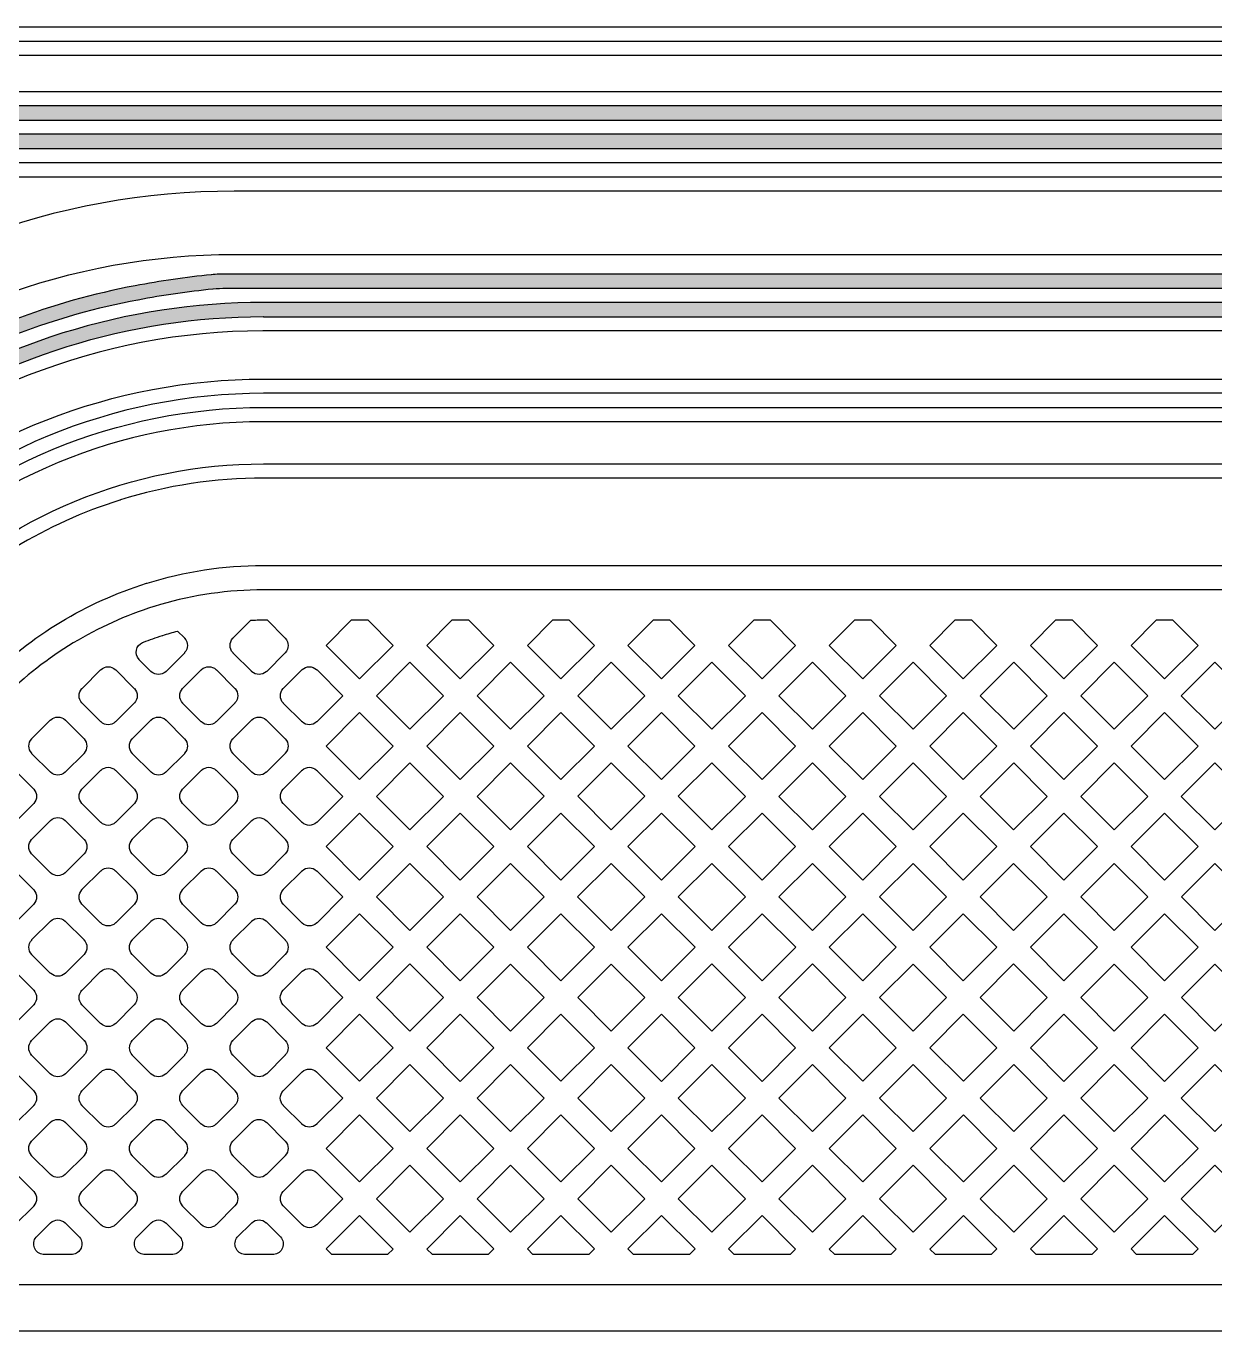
# Model space of a CAD drawing. Header units: millimetres. Extents: x 164 to 1164, y 133 to 906.
# Drawn here: x 258.81 to 273.66, y 468.41 to 484.73 of the extents above; entities that cross this region are included whole.
import ezdxf

# ---------------------------------------------------------------- set-up
doc = ezdxf.new("R2010")
doc.units = ezdxf.units.MM
for name, color, linetype in [('gbr-dxf', 7, 'Continuous'), ('gbr-outline-dxf', 2, 'Continuous'), ('outline_layer0', 7, 'Continuous'), ('備註', 1, 'Continuous')]:
    doc.layers.add(name, color=color, linetype=linetype)
pattern_1 = [(270, (59.90475, 10702.29015), (0.2069388116, -4e-17), [0.150500954, -0.0564378577]), (360, (59.90475, 10702.29015), (5e-17, 0.2069388116), [0.150500954, -0.0564378577])]

msp = doc.modelspace()

# ---------------------------------------------------------------- hatches: boundary and pattern name
at = {"layer": '備註'}
h = msp.add_hatch(dxfattribs=at)
h.set_pattern_fill('ANGLE', color=2, scale=0.029626, angle=-90, style=0)
h.set_pattern_definition(pattern_1)
h.paths.add_polyline_path([(552.718, 511.701), (552.718, 511.701), (554.297, 511.701), (554.297, 512.228), (552.718, 512.228), (552.718, 512.226, -0.147077), (552.442, 511.922, 0.024913), (552.216, 511.833, 0.009985), (552.214, 511.832, -0.10745), (550.302, 511.414), (550.299, 511.415), (514.355, 511.415), (514.354, 511.415, -0.007679), (513.666, 511.425, 0.026031), (513.657, 511.425), (511.675, 511.425, -0.103594), (502.203, 513.41, 0.013559), (502.199, 513.412, -0.023696), (500.196, 514.405, 0.013637), (500.193, 514.407, -0.025081), (498.186, 515.661, 0.013786), (498.182, 515.664), (496.87, 516.578, 0.01809), (496.865, 516.581, 0.027318), (496.073, 517.071, 0.021475), (496.066, 517.074, 0.083946), (493.376, 517.999, 0.016943), (493.37, 518), (492.162, 518.199, 0.012799), (492.159, 518.199, 0.040417), (491.009, 518.293, 0.015946), (491.004, 518.293), (364.936, 518.293, 0.027983), (364.926, 518.293, -0.010849), (364.872, 518.29), (364.868, 518.29, -0.004752), (364.67, 518.286, 0.01042), (364.668, 518.286, -0.007512), (364.498, 518.293, 0.01663), (364.493, 518.293), (354.436, 518.293), (354.431, 518.293, 0.074077), (345.931, 516.961, 0.010787), (345.929, 516.96, 0.121182), (336.223, 511.088), (336.222, 511.087), (322.273, 497.139), (322.273, 497.139), (322.271, 497.136), (322.27, 497.136), (320.811, 495.676), (320.81, 495.676, -0.116018), (304.933, 485.847, 0.021578), (304.926, 485.844, -0.005089), (304.825, 485.808, 0.02687), (304.817, 485.806), (304.81, 485.803, -0.003934), (304.757, 485.786, 0.01321), (304.753, 485.785, -0.079744), (291.993, 483.737), (257.216, 483.737, 0.021672), (257.209, 483.737, 0.061611), (256.497, 483.619, 0.015265), (256.492, 483.617, 0.055704), (256.318, 483.543, 0.014582), (256.314, 483.541), (256.144, 483.443, 0.01249), (256.141, 483.441, 0.064006), (255.714, 483.111), (255.714, 483.111), (254.852, 482.248, -0.346821), (254.687, 482.24, -0.056281), (254.623, 482.305), (254.623, 482.306), (253.044, 482.306), (253.044, 481.778), (254.623, 481.778), (254.623, 481.78, -0.140537), (254.799, 481.999, 0.012626), (254.857, 482.017, 0.122696), (254.895, 482.039, 0.009953), (254.896, 482.041), (255.84, 482.986), (255.84, 482.986, -0.064349), (256.233, 483.29, 0.010028), (256.235, 483.291), (256.399, 483.385, 0.011562), (256.402, 483.387, -0.058511), (256.547, 483.448, 0.017176), (256.552, 483.45, -0.06084), (257.212, 483.56), (291.993, 483.56, 0.079726), (304.806, 485.615), (304.808, 485.616, 0.004157), (304.866, 485.635, 0.010305), (304.869, 485.636), (304.871, 485.637, 0.016788), (304.877, 485.638, 0.0056), (304.991, 485.679, 0.010062), (304.994, 485.68, 0.115989), (320.936, 495.55), (320.936, 495.551), (322.396, 497.01), (322.396, 497.011), (322.399, 497.013), (322.399, 497.013), (336.347, 510.962), (336.348, 510.963, -0.121149), (345.979, 516.79, 0.010844), (345.982, 516.791, -0.074072), (354.429, 518.115), (354.432, 518.115), (364.49, 518.115, 0.007681), (364.669, 518.108, 0.028419), (364.679, 518.108, 0.004526), (364.87, 518.113), (364.873, 518.113, 0.01183), (364.94, 518.116), (490.998, 518.116, 0.015891), (491.003, 518.115, -0.040734), (492.134, 518.023, 0.013027), (492.137, 518.023), (493.336, 517.826, 0.016787), (493.341, 517.825, -0.084326), (495.988, 516.915, 0.021778), (495.994, 516.911, -0.026919), (496.759, 516.439, 0.018343), (496.763, 516.435), (498.084, 515.516, 0.013792), (498.088, 515.513, 0.024991), (500.102, 514.254, 0.013709), (500.106, 514.252, 0.023698), (502.124, 513.251, 0.013438), (502.128, 513.249, 0.103639), (511.675, 511.247), (511.675, 511.247), (513.663, 511.247, 0.012432), (513.666, 511.247, 0.00761), (514.355, 511.237), (550.295, 511.237), (550.299, 511.237, 0.107504), (552.285, 511.669, 0.010305), (552.287, 511.67, -0.022597), (552.477, 511.747, -0.12907), (552.718, 511.701)])
h = msp.add_hatch(dxfattribs=at)
h.set_pattern_fill('ANGLE', color=2, scale=0.029626, angle=-90, style=0)
h.set_pattern_definition(pattern_1)
h.paths.add_polyline_path([(254.622, 480.741), (254.622, 480.741), (254.623, 480.741), (254.623, 480.745, -0.143527), (254.767, 481.04, 0.161912), (255.129, 481.458, 0.011857), (255.13, 481.461, -0.03154), (255.201, 481.609), (255.201, 481.61, -0.024073), (255.425, 481.96), (255.426, 481.961, -0.041611), (255.539, 482.095), (255.54, 482.095), (255.89, 482.446), (255.89, 482.446, -0.19853), (257.712, 483.205, 0.018524), (257.719, 483.204), (291.997, 483.204, 0.015927), (292.002, 483.205, 0.079659), (304.915, 485.277, 0.010038), (304.918, 485.277, 0.003875), (304.977, 485.297), (304.979, 485.298, 0.0046), (304.984, 485.3, 0.013237), (304.988, 485.301), (304.988, 485.301, 0.010502), (304.991, 485.302, 0.005277), (305.106, 485.342), (305.106, 485.342, 0.115991), (321.187, 495.299), (321.188, 495.299), (322.647, 496.759), (322.647, 496.759), (322.65, 496.762), (322.65, 496.762), (336.599, 510.71, -0.121188), (346.088, 516.451, 0.015859), (346.092, 516.453, -0.073996), (354.428, 517.76, 0.016892), (354.433, 517.76), (364.482, 517.76, 0.007318), (364.663, 517.752, 0.02268), (364.67, 517.752, 0.00479), (364.88, 517.757), (364.883, 517.757, 0.00999), (364.953, 517.76), (364.954, 517.76), (491.002, 517.76), (491.002, 517.76, -0.040628), (492.072, 517.673, 0.012836), (492.076, 517.673), (493.283, 517.474), (493.284, 517.474, -0.084204), (495.814, 516.605, 0.013395), (495.818, 516.602, -0.027302), (496.56, 516.144), (496.56, 516.143), (497.877, 515.226, 0.013623), (497.881, 515.224, 0.025079), (499.933, 513.941, 0.02179), (499.94, 513.938, 0.023623), (501.982, 512.925, 0.013169), (501.985, 512.923, 0.103579), (511.669, 510.892, 0.015928), (511.675, 510.892), (513.657, 510.892), (513.658, 510.892, 0.007528), (514.349, 510.882, 0.015927), (514.354, 510.882), (517.122, 510.882, 0.009993), (517.125, 510.882, 0.010631), (519.146, 510.839, 0.015908), (519.151, 510.839), (552.515, 510.839), (552.718, 510.663), (552.719, 510.664), (554.296, 510.664), (554.296, 511.191), (552.719, 511.191), (552.718, 511.192), (552.516, 511.016), (519.146, 511.016, 0.015908), (519.141, 511.016, -0.01057), (517.139, 511.059, 0.02945), (517.129, 511.059), (514.349, 511.059, 0.015871), (514.344, 511.059, -0.007514), (513.659, 511.07), (513.653, 511.07), (511.68, 511.07, 0.015853), (511.675, 511.07, -0.103589), (502.06, 513.084, 0.013854), (502.057, 513.086, -0.023741), (500.02, 514.097, 0.021454), (500.013, 514.1, -0.024958), (497.986, 515.367, 0.013892), (497.982, 515.369), (496.662, 516.289), (496.661, 516.289, 0.027168), (495.906, 516.756, 0.013861), (495.903, 516.758, 0.084334), (493.313, 517.649), (493.312, 517.649), (492.108, 517.847, 0.012788), (492.105, 517.848, 0.040777), (491.002, 517.938), (364.948, 517.938, 0.033501), (364.936, 517.937, -0.008576), (364.882, 517.935), (364.878, 517.935, -0.004789), (364.671, 517.93, -0.007662), (364.488, 517.938, 0.030158), (364.477, 517.938), (354.44, 517.938, 0.020822), (354.433, 517.938, 0.074094), (346.035, 516.621, 0.015776), (346.03, 516.619, 0.121134), (336.473, 510.836), (336.473, 510.836), (336.473, 510.836), (336.473, 510.836), (322.525, 496.888), (322.525, 496.888), (322.522, 496.885), (322.522, 496.885), (321.062, 495.425), (321.061, 495.424, -0.115971), (305.053, 485.512, 0.016224), (305.048, 485.51, -0.005267), (304.937, 485.471, 0.01145), (304.934, 485.47, -0.00641), (304.929, 485.468, 0.015451), (304.924, 485.467), (304.922, 485.466, -0.003872), (304.866, 485.447, 0.011452), (304.862, 485.446, -0.079707), (291.997, 483.382, 0.015908), (291.992, 483.382), (257.725, 483.382, 0.01892), (257.719, 483.382, 0.199175), (255.764, 482.571), (255.764, 482.571), (255.414, 482.221, 0.041955), (255.28, 482.063, 0.009866), (255.279, 482.061, 0.024085), (255.046, 481.696, 0.011282), (255.045, 481.693, 0.031648), (254.964, 481.525), (254.964, 481.523, -0.141286), (254.722, 481.222, -0.092915), (254.623, 481.268), (254.623, 481.269), (253.044, 481.269), (253.044, 480.741), (254.621, 480.741)])
h = msp.add_hatch(dxfattribs=at)
h.set_pattern_fill('ANGLE', color=3, scale=0.029626, angle=-90, style=0)
h.set_pattern_definition(pattern_1)
h.paths.add_polyline_path([(552.719, 509.118), (552.719, 509.117), (552.718, 509.117), (552.718, 509.099, -0.135503), (552.63, 508.843, 0.145481), (552.395, 508.571, 0.012806), (552.394, 508.567, -0.309626), (552.007, 508.338, 0.01323), (552.003, 508.338), (551.933, 508.343, 0.032146), (551.922, 508.343, -0.03227), (551.845, 508.346, 0.037966), (551.831, 508.346), (551.822, 508.346, 0.0189), (551.816, 508.347), (551.621, 508.347), (551.617, 508.347, -0.197315), (551.301, 508.479, 0.0138), (551.297, 508.482), (551.035, 508.745, 0.014353), (551.031, 508.748, 0.198284), (549.721, 509.289), (549.72, 509.289), (519.153, 509.289, 0.0189), (519.147, 509.289, -0.009045), (516.774, 509.332), (516.771, 509.332), (514.346, 509.332), (514.343, 509.332, -0.007254), (513.632, 509.343), (513.629, 509.343), (511.674, 509.343), (511.67, 509.343, -0.095145), (502.155, 511.17), (502.154, 511.17, -0.003087), (501.936, 511.259, 0.013519), (501.932, 511.26, -0.003336), (501.888, 511.279, 0.024524), (501.88, 511.282, -0.00549), (501.362, 511.502, 0.013153), (501.358, 511.503, -0.023702), (499.178, 512.586, 0.015009), (499.174, 512.588), (499.169, 512.591, 0.010887), (499.166, 512.593, -0.002083), (498.983, 512.696, 0.021338), (498.977, 512.7), (495.537, 514.657, 0.02144), (495.53, 514.66, 0.024705), (494.507, 515.178, 0.022611), (494.5, 515.181, 0.004658), (494.494, 515.183, 0.115), (490.233, 516.176), (352.622, 516.176), (352.618, 516.176, 0.020104), (352.437, 516.169), (352.436, 516.169, 0.055498), (346.537, 515.017, 0.010411), (346.534, 515.016, 0.095771), (339.277, 511.109, 0.029124), (339.269, 511.102), (338.737, 510.57, 0.078224), (338.72, 510.547), (322.55, 494.376, -0.198912), (291.794, 481.636, 0.015908), (291.789, 481.636), (261.311, 481.636), (261.307, 481.636, 0.02385), (261.121, 481.628, 0.01214), (261.118, 481.627, 0.024489), (260.169, 481.489, 0.0098), (260.167, 481.489, 0.045369), (258.642, 481.059, 0.012638), (258.638, 481.058, 0.034138), (257.42, 480.509, 0.010851), (257.418, 480.508, 0.042989), (257.259, 480.403), (257.258, 480.402, -0.025658), (257.068, 480.267), (257.066, 480.266, 0.009269), (256.796, 480.087, 0.037569), (255.583, 479.187), (255.582, 479.186, -0.180112), (255.136, 479.02, 0.01571), (255.131, 479.02), (254.825, 479.02), (254.623, 479.195), (254.622, 479.195), (253.044, 479.195), (253.044, 478.667), (254.621, 478.667), (254.623, 478.667), (254.825, 478.842), (255.136, 478.842, 0.016824), (255.141, 478.842, 0.178862), (255.699, 479.053), (255.7, 479.054, -0.037453), (256.888, 479.935, 0.020731), (256.894, 479.939, -0.00943), (257.163, 480.117), (257.164, 480.118, 0.025582), (257.369, 480.263), (257.37, 480.264, -0.043133), (257.504, 480.353), (257.506, 480.354, -0.033952), (258.695, 480.89, 0.017588), (258.701, 480.892, -0.045603), (260.202, 481.315, 0.013321), (260.206, 481.316, -0.024493), (261.138, 481.451, 0.011473), (261.141, 481.451, -0.022889), (261.304, 481.459), (261.307, 481.459), (291.794, 481.459, 0.015927), (291.799, 481.459, 0.198882), (322.675, 494.25), (322.675, 494.25), (322.675, 494.25), (338.862, 510.438), (338.862, 510.438, 0.078286), (338.879, 510.46), (339.392, 510.974, -0.095763), (346.589, 514.848, 0.011223), (346.592, 514.849, -0.05547), (352.45, 515.992), (352.451, 515.992, -0.020503), (352.621, 515.999), (352.625, 515.999), (490.233, 515.999), (490.233, 515.999, -0.115116), (494.42, 515.022, 0.014141), (494.424, 515.02, 0.015061), (494.428, 515.018, -0.025019), (495.449, 514.502, 0.021915), (495.455, 514.499), (498.882, 512.549, 0.021968), (498.889, 512.545, 0.002193), (499.083, 512.435, 0.016195), (499.088, 512.433), (499.092, 512.431, 0.012824), (499.095, 512.429, 0.023701), (501.291, 511.339, 0.01381), (501.295, 511.338, 0.00538), (501.806, 511.121, 0.017888), (501.811, 511.118, 0.004049), (501.868, 511.094, 0.013328), (501.872, 511.093, 0.003034), (502.089, 511.005), (502.089, 511.005, 0.09518), (511.674, 509.165), (511.678, 509.165), (513.628, 509.165, 0.007277), (514.346, 509.155), (514.35, 509.155), (516.769, 509.155, 0.009016), (519.141, 509.112, 0.0189), (519.147, 509.112), (549.72, 509.112, -0.198919), (550.909, 508.619, 0.013632), (550.912, 508.616), (551.175, 508.354, 0.014818), (551.178, 508.35, 0.197222), (551.621, 508.169), (551.624, 508.169), (551.809, 508.169, 0.0189), (551.815, 508.169), (551.831, 508.169, 0.030828), (551.927, 508.165), (551.996, 508.161, 0.012512), (552, 508.161, 0.299298), (552.547, 508.477, -0.074829), (552.728, 508.59), (554.297, 508.59), (554.297, 509.117), (552.72, 509.117)])
h = msp.add_hatch(dxfattribs=at)
h.set_pattern_fill('ANGLE', color=3, scale=0.029626, angle=-90, style=0)
h.set_pattern_definition(pattern_1)
h.paths.add_polyline_path([(254.622, 477.63), (254.622, 477.63), (254.623, 477.63), (254.623, 477.637, -0.155942), (254.772, 477.977, 0.106034), (255.706, 478.58, -0.045747), (257.087, 479.64, 0.01726), (257.092, 479.643, -0.152472), (261.765, 481.104), (261.769, 481.103), (291.793, 481.103, 0.015927), (291.798, 481.104, 0.198888), (322.926, 493.999), (322.927, 493.999), (322.927, 493.999), (322.927, 493.999), (322.927, 493.999), (339.222, 510.295), (339.222, 510.295, 0.055575), (339.234, 510.31), (339.645, 510.721, -0.095277), (346.691, 514.507, 0.015773), (346.696, 514.508, -0.055347), (352.463, 515.636, 0.01194), (352.467, 515.637, -0.019878), (352.63, 515.643), (352.633, 515.643), (372.905, 515.643, 0.015034), (372.91, 515.644, -0.009128), (372.927, 515.643, 0.023517), (372.935, 515.643), (474.866, 515.643, 0.036179), (474.879, 515.644), (490.231, 515.644), (490.231, 515.644, -0.114965), (494.255, 514.706, 0.031562), (494.265, 514.701, -0.025458), (495.272, 514.194), (495.273, 514.194), (498.713, 512.235, 0.015024), (498.717, 512.233, 0.002163), (498.913, 512.124), (498.914, 512.123, -0.009184), (498.928, 512.115, 0.018956), (498.934, 512.112, 0.023579), (501.148, 511.013, 0.013656), (501.152, 511.012, 0.005363), (501.668, 510.793, 0.01961), (501.674, 510.79, 0.003892), (501.734, 510.765, 0.011297), (501.737, 510.764, 0.003004), (501.955, 510.675, 0.033594), (501.967, 510.671, 0.095026), (511.668, 508.81, 0.018881), (511.674, 508.81), (513.624, 508.81), (513.626, 508.81, 0.007144), (514.342, 508.8), (514.345, 508.799), (516.764, 508.799), (516.764, 508.799, 0.00901), (519.147, 508.757), (519.151, 508.757), (549.72, 508.757), (549.72, 508.757, -0.197599), (550.653, 508.373, 0.021431), (550.658, 508.368), (551.12, 507.906), (551.12, 507.906, 0.198741), (551.718, 507.658), (551.722, 507.658), (552.465, 507.658), (552.718, 507.553), (552.719, 507.553), (554.297, 507.553), (554.297, 508.08), (552.719, 508.08), (552.718, 508.081), (552.442, 507.835), (551.718, 507.835), (551.715, 507.835, -0.197454), (551.245, 508.031), (550.789, 508.488, 0.021952), (550.784, 508.494, 0.199017), (549.72, 508.934), (519.147, 508.934), (519.144, 508.934, -0.009011), (516.767, 508.977), (516.76, 508.977), (514.349, 508.977), (514.345, 508.977, -0.007232), (513.626, 508.988, 0.022689), (513.619, 508.988), (511.68, 508.988, 0.018939), (511.674, 508.988, -0.095185), (502.023, 510.84, 0.032744), (502.012, 510.844, -0.00293), (501.801, 510.93, 0.015787), (501.797, 510.932, -0.003241), (501.749, 510.951, 0.022691), (501.742, 510.954, -0.005471), (501.219, 511.176, 0.013385), (501.215, 511.178, -0.023578), (499.016, 512.269, 0.009982), (499.014, 512.271, 0.007367), (498.998, 512.28, -0.002203), (498.801, 512.39, 0.01244), (498.797, 512.391), (495.361, 514.348), (495.36, 514.348, 0.025293), (494.343, 514.861, 0.01195), (494.34, 514.862, 0.115167), (490.231, 515.821), (474.866, 515.821, 0.036159), (474.853, 515.82), (372.938, 515.82, 0.012809), (372.905, 515.821, 0.015834), (372.9, 515.821), (352.637, 515.821), (352.633, 515.821, 0.020712), (352.449, 515.813, 0.011749), (352.445, 515.813, 0.055264), (346.648, 514.679, 0.015735), (346.643, 514.678, 0.095395), (339.529, 510.856, 0.028013), (339.522, 510.849), (339.097, 510.424, 0.012931), (339.094, 510.421, 0.044607), (339.084, 510.409), (322.801, 494.124, -0.198918), (291.793, 481.281, 0.015908), (291.788, 481.281), (261.772, 481.281), (261.769, 481.281, 0.152599), (256.99, 479.789, 0.045688), (255.586, 478.711, 0.015441), (255.582, 478.707), (255.582, 478.707), (255.582, 478.707, -0.108699), (254.686, 478.135, -0.063244), (254.623, 478.157), (254.623, 478.158), (253.044, 478.158), (253.044, 477.63), (254.621, 477.63)])

# ---------------------------------------------------------------- linework, layer by layer
at = {"layer": 'gbr-dxf', "linetype": 'Continuous'}
for points in [[(291.986, 484.721), (255.771, 484.721, 0.018996), (255.764, 484.722, 0.18433), (254.759, 484.338, -0.107906), (254.623, 484.379), (254.623, 484.38), (253.044, 484.38), (253.044, 483.852), (254.62, 483.852), (254.622, 483.852), (254.622, 483.852), (254.623, 483.852), (254.623, 483.855, -0.124127), (254.766, 484.123, 0.049444), (254.875, 484.203), (254.877, 484.204, -0.183356), (255.758, 484.544, 0.018234), (255.764, 484.544), (291.991, 484.544, 0.015946)], [(291.992, 484.367), (257.203, 484.367, 0.019098)], [(257.211, 483.915), (291.982, 483.915, 0.011836)], [(291.993, 483.737), (257.216, 483.737, 0.021672)], [(257.212, 483.56), (291.993, 483.56, 0.079726)], [(291.992, 483.382), (257.725, 483.382, 0.01892)], [(257.719, 483.204), (291.997, 483.204, 0.015927)], [(291.994, 483.027), (257.725, 483.027, 0.015872)], [(291.998, 482.672), (261.404, 482.672), (261.404, 482.672, 0.181793), (255.337, 480.391, 0.280074), (255.117, 480.029, 0.414225), (255.524, 479.622, 0.247669), (255.861, 479.799, -0.18166), (261.404, 481.882), (291.985, 481.882, 0.008948)], [(291.789, 481.636), (261.311, 481.636), (261.307, 481.636, 0.02385), (261.121, 481.628, 0.01214), (261.118, 481.627, 0.024489), (260.169, 481.489, 0.0098), (260.167, 481.489, 0.045369), (258.642, 481.059, 0.012638)], [(258.701, 480.892, -0.045603), (260.202, 481.315, 0.013321), (260.206, 481.316, -0.024493), (261.138, 481.451, 0.011473), (261.141, 481.451, -0.022889), (261.304, 481.459), (261.307, 481.459), (291.794, 481.459, 0.015927)], [(291.788, 481.281), (261.772, 481.281), (261.769, 481.281, 0.152599), (256.99, 479.789, 0.045688)], [(257.092, 479.643, -0.152472), (261.765, 481.104), (261.769, 481.103), (291.793, 481.103, 0.015927)], [(291.792, 480.926), (261.769, 480.926), (261.762, 480.926, 0.188756), (256.308, 478.786)], [(256.716, 478.344, -0.188998), (261.769, 480.324), (261.775, 480.324), (291.785, 480.324)], [(291.791, 480.146), (261.769, 480.146, 0.198913), (256.788, 478.083), (254.895, 476.19, -0.068255), (254.687, 476.033, -0.073207), (254.623, 476.083), (254.623, 476.084), (253.044, 476.084), (253.044, 475.557), (254.62, 475.557), (254.622, 475.556), (254.622, 475.557), (254.623, 475.557), (254.623, 475.568, -0.147898), (254.739, 475.859, 0.077176), (255.021, 476.064), (256.914, 477.958), (256.914, 477.958), (256.914, 477.958, -0.19891), (261.769, 479.969), (291.788, 479.969)], [(291.784, 479.791), (261.769, 479.791, 0.009373), (261.76, 479.791, 0.198521), (257.041, 477.833)], [(257.413, 477.461, -0.198862), (261.769, 479.264, 0.009235), (261.777, 479.264), (291.791, 479.264)], [(291.781, 479.087), (261.782, 479.087), (261.773, 479.087, 0.076013), (259.983, 478.814, 0.004469), (259.976, 478.811, 0.120897), (257.538, 477.333)], [(258.31, 476.562, -0.121217), (260.309, 477.772, 0.004246), (260.316, 477.774, -0.075223), (261.765, 477.996), (261.773, 477.996), (291.79, 477.996)], [(291.806, 477.69), (283.902, 477.69), (283.901, 477.69), (261.692, 477.69), (261.687, 477.69, 0.071041), (260.405, 477.482, 0.007459), (260.401, 477.481, 0.12123), (258.526, 476.346)], [(255.653, 469.009), (283.902, 469.009), (284.011, 469.009, 0.02473), (284.029, 469.009), (300.613, 469.009, 0.154608)]]:
    msp.add_lwpolyline(points, format="xyb", dxfattribs=at)
msp.add_lwpolyline([(257.719, 482.849), (291.997, 482.849)], dxfattribs=at)
for points in [[(261.626, 476.668, 0.061591), (261.619, 476.673), (261.392, 476.9, 0.056017), (261.388, 476.906, -0.390745), (261.388, 477.085, 0.056113), (261.392, 477.091), (261.613, 477.312, -0.004849), (261.693, 477.314), (261.816, 477.314), (262.039, 477.091, 0.055442), (262.043, 477.085, -0.390931), (262.043, 476.905, 0.055764), (262.039, 476.9), (261.811, 476.672, 0.05577), (261.805, 476.668, -0.39097)], [(260.549, 476.668, -0.390582), (260.369, 476.668, 0.052785), (260.364, 476.672), (260.223, 476.813, 0.046291), (260.216, 476.822, -0.516537), (260.261, 477.032, 0.046109), (260.27, 477.037, -0.015051), (260.509, 477.12, 0.00735), (260.513, 477.122, -0.011424), (260.698, 477.175), (260.782, 477.091, 0.052863), (260.786, 477.085, -0.39095), (260.786, 476.906, 0.055618), (260.782, 476.9), (260.554, 476.672, 0.055766)], [(259.92, 476.04, -0.39054), (259.741, 476.04, 0.056544), (259.735, 476.044), (259.508, 476.271, 0.058793), (259.503, 476.277, -0.390478), (259.503, 476.457, 0.055528), (259.508, 476.463), (259.735, 476.69, 0.055615), (259.741, 476.694, -0.390912), (259.92, 476.694, 0.064953), (259.927, 476.689), (260.153, 476.463, 0.062136), (260.158, 476.457, -0.390984), (260.158, 476.277, 0.055399), (260.153, 476.271), (259.926, 476.044, 0.055369)], [(260.997, 476.04, 0.049442), (260.992, 476.043), (260.764, 476.272, 0.052148), (260.76, 476.277, -0.391007), (260.76, 476.457, 0.055897), (260.764, 476.463), (260.992, 476.69, 0.056141), (260.998, 476.695, -0.390351), (261.177, 476.695, 0.045796), (261.182, 476.691), (261.41, 476.462, 0.055542), (261.415, 476.457, -0.390932), (261.414, 476.277, 0.056153), (261.41, 476.271), (261.183, 476.044, 0.05577), (261.177, 476.04, -0.391218)], [(262.254, 476.04, 0.059297), (262.248, 476.044), (262.022, 476.27, 0.064684), (262.017, 476.277, -0.391162), (262.017, 476.457, 0.0561), (262.021, 476.463), (262.248, 476.69, 0.05637), (262.254, 476.694, -0.39114), (262.434, 476.694, 0.058329), (262.44, 476.69), (262.763, 476.367), (262.44, 476.044, 0.055598), (262.434, 476.04, -0.391218)], [(259.292, 475.411, -0.390413), (259.112, 475.411, 0.056086), (259.106, 475.416), (258.879, 475.643, 0.058946), (258.875, 475.649, -0.39062), (258.875, 475.828, 0.055358), (258.879, 475.834), (259.107, 476.062, 0.055526), (259.113, 476.066, -0.390912), (259.292, 476.066, 0.052945), (259.298, 476.062), (259.525, 475.835, 0.061617), (259.529, 475.828, -0.390984), (259.529, 475.649, 0.055583), (259.525, 475.643), (259.298, 475.416, 0.055635)], [(260.369, 475.411, 0.053244), (260.363, 475.415), (260.136, 475.643, 0.05598), (260.131, 475.649, -0.391083), (260.131, 475.828, 0.056022), (260.136, 475.834), (260.363, 476.062, 0.056185), (260.369, 476.066, -0.390665), (260.549, 476.066, 0.056573), (260.555, 476.062), (260.781, 475.835, 0.064684), (260.786, 475.828, -0.391196), (260.786, 475.649, 0.055883), (260.782, 475.643), (260.555, 475.416, 0.05598), (260.549, 475.411, -0.391218)], [(261.805, 475.411, -0.390956), (261.626, 475.411, 0.049442), (261.621, 475.415), (261.392, 475.643, 0.052506), (261.388, 475.649, -0.390821), (261.388, 475.828, 0.055916), (261.393, 475.834), (261.62, 476.062, 0.05608), (261.626, 476.066, -0.390932), (261.805, 476.066, 0.046133), (261.81, 476.062), (262.038, 475.834, 0.05561), (262.043, 475.828, -0.390799), (262.043, 475.649, 0.055284), (262.039, 475.643), (261.811, 475.415, 0.055355)], [(258.663, 474.782, -0.390791), (258.483, 474.783, 0.056631), (258.477, 474.787), (258.251, 475.014, 0.05901), (258.246, 475.02, -0.390864), (258.246, 475.2, 0.055358), (258.25, 475.206), (258.478, 475.433, 0.055515), (258.484, 475.438, -0.390912), (258.664, 475.438, 0.052964), (258.669, 475.434), (258.897, 475.205, 0.049292), (258.901, 475.2, -0.39095), (258.901, 475.021, 0.055583), (258.897, 475.015), (258.669, 474.787, 0.055653)], [(259.741, 474.783, 0.056128), (259.735, 474.787), (259.508, 475.014, 0.059006), (259.503, 475.021, -0.390805), (259.503, 475.2, 0.055942), (259.507, 475.206), (259.735, 475.434, 0.05604), (259.741, 475.438, -0.390725), (259.92, 475.438, 0.052964), (259.926, 475.434), (260.153, 475.207, 0.06127), (260.158, 475.2, -0.391196), (260.158, 475.02, 0.055883), (260.153, 475.014), (259.926, 474.787, 0.05598), (259.92, 474.783, -0.390821)], [(260.998, 474.783, 0.053055), (260.992, 474.787), (260.764, 475.015, 0.056296), (260.76, 475.021, -0.39062), (260.76, 475.2, 0.055916), (260.764, 475.206), (260.992, 475.433, 0.05608), (260.998, 475.438, -0.390932), (261.177, 475.438, 0.056573), (261.183, 475.433), (261.409, 475.207, 0.064684), (261.414, 475.2, -0.391196), (261.414, 475.02, 0.05566), (261.41, 475.014), (261.183, 474.787, 0.055598), (261.177, 474.783, -0.390821)], [(262.254, 474.783, 0.046133), (262.249, 474.786), (262.021, 475.015, 0.052863), (262.017, 475.02, -0.391162), (262.017, 475.2, 0.0561), (262.021, 475.206), (262.248, 475.433, 0.05637), (262.254, 475.438, -0.39114), (262.434, 475.438, 0.045814), (262.439, 475.434), (262.763, 475.11), (262.44, 474.787, 0.055598), (262.434, 474.783, -0.391218)], [(259.112, 474.154, 0.05642), (259.106, 474.158), (258.879, 474.386, 0.05901), (258.874, 474.392, -0.391049), (258.874, 474.571, 0.055942), (258.879, 474.577), (259.106, 474.805, 0.056158), (259.112, 474.81, -0.390539), (259.292, 474.81, 0.052616), (259.297, 474.805), (259.526, 474.577, 0.048848), (259.53, 474.572, -0.390809), (259.53, 474.392, 0.055883), (259.525, 474.386), (259.297, 474.158, 0.05598), (259.292, 474.154, -0.391218)], [(260.369, 474.154, 0.053055), (260.364, 474.159), (260.136, 474.386, 0.05608), (260.131, 474.392, -0.390956), (260.132, 474.572, 0.056153), (260.136, 474.578), (260.363, 474.805, 0.055973), (260.369, 474.809, -0.390908), (260.549, 474.809, 0.055358), (260.555, 474.805), (260.782, 474.577, 0.052158), (260.786, 474.572, -0.390809), (260.786, 474.392, 0.05566), (260.782, 474.386), (260.555, 474.159, 0.055598), (260.549, 474.154, -0.390821)], [(261.805, 474.155, -0.39083), (261.626, 474.155, 0.059297), (261.62, 474.159), (261.392, 474.387, 0.050129), (261.388, 474.392, -0.390821), (261.388, 474.571, 0.056086), (261.392, 474.577), (261.62, 474.805, 0.056296), (261.626, 474.809, -0.390932), (261.805, 474.809, 0.062118), (261.812, 474.804), (262.038, 474.578, 0.05901), (262.043, 474.572, -0.390908), (262.043, 474.392, 0.055464), (262.039, 474.386), (261.811, 474.159, 0.055369)], [(258.484, 473.526, 0.04702), (258.479, 473.53), (258.25, 473.759, 0.049947), (258.246, 473.764, -0.391083), (258.246, 473.943, 0.055764), (258.251, 473.949), (258.478, 474.177, 0.055884), (258.484, 474.181, -0.390665), (258.663, 474.181, 0.049467), (258.668, 474.177), (258.897, 473.948, 0.046046), (258.901, 473.943, -0.391196), (258.901, 473.764, 0.056153), (258.897, 473.758), (258.67, 473.531, 0.055973), (258.664, 473.526, -0.391218)], [(259.92, 473.526, -0.390956), (259.741, 473.526, 0.06459), (259.734, 473.531), (259.507, 473.757, 0.05637), (259.503, 473.763, -0.391162), (259.503, 473.943, 0.056153), (259.507, 473.949), (259.735, 474.176, 0.055973), (259.741, 474.181, -0.390908), (259.92, 474.181, 0.055358), (259.926, 474.177), (260.154, 473.949, 0.052267), (260.158, 473.943, -0.390489), (260.158, 473.764, 0.055528), (260.154, 473.758), (259.926, 473.53, 0.055355)], [(260.998, 473.526, 0.062081), (260.991, 473.531), (260.764, 473.758, 0.053499), (260.76, 473.764, -0.391162), (260.76, 473.943, 0.0561), (260.764, 473.949), (260.991, 474.176, 0.05637), (260.997, 474.181, -0.39114), (261.177, 474.181, 0.058329), (261.183, 474.176), (261.41, 473.949, 0.05561), (261.415, 473.943, -0.391196), (261.415, 473.764, 0.05566), (261.41, 473.758), (261.183, 473.531, 0.055598), (261.177, 473.526, -0.391218)], [(262.434, 473.526, -0.39083), (262.254, 473.526, 0.056366), (262.248, 473.531), (262.021, 473.758, 0.059253), (262.017, 473.764, -0.390821), (262.017, 473.943, 0.056086), (262.021, 473.949), (262.248, 474.177, 0.056296), (262.254, 474.181, -0.390932), (262.434, 474.181, 0.062118), (262.44, 474.176), (262.763, 473.854), (262.44, 473.53, 0.055369)], [(259.113, 472.898, 0.056366), (259.107, 472.902), (258.879, 473.13, 0.046737), (258.875, 473.135, -0.391162), (258.875, 473.315, 0.055883), (258.879, 473.321), (259.106, 473.548, 0.05598), (259.112, 473.552, -0.39114), (259.292, 473.552, 0.052655), (259.297, 473.548), (259.525, 473.32, 0.049607), (259.529, 473.315, -0.391196), (259.529, 473.135, 0.05566), (259.525, 473.129), (259.298, 472.902, 0.055598), (259.292, 472.898, -0.391218)], [(260.548, 472.898, -0.390956), (260.369, 472.898, 0.06459), (260.362, 472.903), (260.135, 473.129, 0.05637), (260.131, 473.135, -0.39097), (260.131, 473.314, 0.055957), (260.135, 473.32), (260.363, 473.548, 0.055861), (260.369, 473.553, -0.390809), (260.549, 473.553, 0.055384), (260.555, 473.548), (260.782, 473.321, 0.052557), (260.786, 473.315, -0.390799), (260.786, 473.136, 0.055284), (260.782, 473.13), (260.554, 472.902, 0.055355)], [(261.626, 472.898, 0.062081), (261.619, 472.903), (261.392, 473.13, 0.053499), (261.388, 473.135, -0.391162), (261.388, 473.315, 0.0561), (261.393, 473.321), (261.62, 473.548, 0.05637), (261.626, 473.553, -0.39114), (261.805, 473.553, 0.058329), (261.812, 473.548), (262.039, 473.321, 0.05561), (262.043, 473.315, -0.391196), (262.043, 473.135, 0.05566), (262.039, 473.13), (261.811, 472.902, 0.055598), (261.805, 472.898, -0.391218)], [(258.484, 472.269, 0.052655), (258.478, 472.273), (258.251, 472.501, 0.05577), (258.246, 472.507, -0.391162), (258.246, 472.686, 0.055883), (258.251, 472.692), (258.478, 472.92, 0.05598), (258.484, 472.924, -0.39114), (258.664, 472.924, 0.055384), (258.67, 472.92), (258.896, 472.693, 0.063825), (258.901, 472.687, -0.391196), (258.901, 472.507, 0.05566), (258.897, 472.501), (258.669, 472.273, 0.055598), (258.663, 472.269, -0.391218)], [(259.741, 472.269, 0.050261), (259.735, 472.273), (259.507, 472.501, 0.053499), (259.503, 472.507, -0.391162), (259.503, 472.687, 0.0561), (259.508, 472.693), (259.735, 472.92, 0.05637), (259.741, 472.924, -0.39114), (259.92, 472.924, 0.046133), (259.925, 472.92), (260.153, 472.692, 0.05577), (260.157, 472.686, -0.391196), (260.157, 472.507, 0.05566), (260.153, 472.501), (259.926, 472.274, 0.055598), (259.92, 472.269, -0.391218)], [(260.997, 472.269, 0.058726), (260.991, 472.274), (260.764, 472.5, 0.061719), (260.759, 472.507, -0.390746), (260.759, 472.686, 0.056056), (260.764, 472.692), (260.992, 472.92, 0.055861), (260.998, 472.924, -0.390809), (261.177, 472.924, 0.049252), (261.182, 472.92), (261.41, 472.693, 0.058492), (261.414, 472.687, -0.391196), (261.414, 472.507, 0.05566), (261.41, 472.501), (261.183, 472.273, 0.055598), (261.177, 472.269, -0.390821)], [(262.254, 472.27, 0.059297), (262.248, 472.274), (262.021, 472.501, 0.053499), (262.016, 472.507, -0.391162), (262.016, 472.687, 0.0561), (262.021, 472.693), (262.248, 472.92, 0.05637), (262.254, 472.924, -0.39114), (262.434, 472.924, 0.058329), (262.44, 472.92), (262.763, 472.597), (262.44, 472.274, 0.055598), (262.434, 472.27, -0.391218)], [(259.112, 471.641, 0.049467), (259.107, 471.645), (258.879, 471.873, 0.052863), (258.874, 471.878, -0.391162), (258.874, 472.058, 0.0561), (258.879, 472.064), (259.106, 472.291, 0.05637), (259.112, 472.296, -0.39114), (259.292, 472.296, 0.058329), (259.298, 472.291), (259.525, 472.064, 0.05561), (259.53, 472.058, -0.391196), (259.53, 471.879, 0.05566), (259.525, 471.873), (259.297, 471.645, 0.055598), (259.292, 471.641, -0.391218)], [(260.548, 471.641, -0.39083), (260.369, 471.641, 0.046959), (260.364, 471.645), (260.136, 471.873, 0.050129), (260.132, 471.879, -0.391162), (260.132, 472.058, 0.0561), (260.136, 472.064), (260.363, 472.291, 0.05637), (260.369, 472.296, -0.390799), (260.548, 472.296, 0.049478), (260.553, 472.292), (260.782, 472.063, 0.046504), (260.786, 472.058, -0.390721), (260.786, 471.879, 0.055738), (260.782, 471.873), (260.554, 471.645, 0.055369)], [(261.625, 471.641, 0.058973), (261.619, 471.645), (261.393, 471.872, 0.061723), (261.388, 471.878, -0.391162), (261.388, 472.058, 0.0561), (261.392, 472.064), (261.62, 472.292, 0.05637), (261.626, 472.296, -0.39114), (261.805, 472.296, 0.049252), (261.811, 472.292), (262.038, 472.064, 0.058492), (262.043, 472.058, -0.391196), (262.043, 471.879, 0.05566), (262.038, 471.873), (261.811, 471.645, 0.055598), (261.805, 471.641, -0.391218)], [(258.484, 471.012, 0.052655), (258.478, 471.017), (258.251, 471.244, 0.05577), (258.246, 471.25, -0.391162), (258.246, 471.43, 0.0561), (258.251, 471.436), (258.478, 471.663, 0.05637), (258.484, 471.667, -0.39114), (258.663, 471.667, 0.056153), (258.669, 471.663), (258.897, 471.435, 0.053177), (258.901, 471.43, -0.391196), (258.901, 471.25, 0.05566), (258.897, 471.244), (258.669, 471.017, 0.055598), (258.663, 471.012, -0.391218)], [(259.741, 471.013, 0.058645), (259.734, 471.017), (259.507, 471.245, 0.049607), (259.503, 471.25, -0.391162), (259.503, 471.429, 0.0561), (259.507, 471.435), (259.735, 471.663, 0.05637), (259.741, 471.668, -0.39114), (259.92, 471.668, 0.061272), (259.927, 471.663), (260.153, 471.436, 0.058492), (260.158, 471.43, -0.391196), (260.158, 471.25, 0.05566), (260.154, 471.245), (259.926, 471.017, 0.055598), (259.92, 471.013, -0.391218)], [(261.177, 471.013, -0.39083), (260.997, 471.013, 0.046959), (260.992, 471.016), (260.764, 471.245, 0.050129), (260.76, 471.25, -0.390821), (260.76, 471.43, 0.056086), (260.764, 471.436), (260.991, 471.663, 0.056296), (260.997, 471.667, -0.390932), (261.177, 471.667, 0.050083), (261.182, 471.663), (261.411, 471.435, 0.046275), (261.414, 471.43, -0.390908), (261.414, 471.25, 0.055464), (261.41, 471.244), (261.183, 471.017, 0.055369)], [(262.254, 471.012, 0.056153), (262.248, 471.017), (262.021, 471.243, 0.061723), (262.016, 471.25, -0.391162), (262.016, 471.43, 0.0561), (262.021, 471.436), (262.248, 471.663, 0.05637), (262.254, 471.668, -0.39114), (262.434, 471.668, 0.049252), (262.439, 471.664), (262.763, 471.34), (262.439, 471.017, 0.055598), (262.433, 471.012, -0.391218)], [(259.112, 470.384, 0.061385), (259.106, 470.389), (258.879, 470.616, 0.052863), (258.874, 470.622, -0.391162), (258.874, 470.801, 0.0561), (258.879, 470.807), (259.106, 471.034, 0.05637), (259.112, 471.039, -0.39114), (259.292, 471.039, 0.058973), (259.298, 471.034), (259.525, 470.807, 0.055973), (259.529, 470.801, -0.391196), (259.529, 470.622, 0.05566), (259.525, 470.616), (259.298, 470.389, 0.055598), (259.292, 470.384, -0.391218)], [(260.369, 470.384, 0.055764), (260.363, 470.389), (260.136, 470.616, 0.058719), (260.131, 470.622, -0.391162), (260.131, 470.801, 0.0561), (260.136, 470.807), (260.363, 471.035, 0.05637), (260.369, 471.039, -0.39114), (260.549, 471.039, 0.063962), (260.556, 471.034), (260.781, 470.808, 0.061121), (260.786, 470.802, -0.391196), (260.786, 470.622, 0.05566), (260.782, 470.616), (260.554, 470.389, 0.055598), (260.548, 470.384, -0.391218)], [(261.805, 470.384, -0.39083), (261.626, 470.385, 0.053228), (261.62, 470.389), (261.393, 470.616, 0.056366), (261.388, 470.622, -0.390821), (261.388, 470.802, 0.056086), (261.393, 470.808), (261.619, 471.034, 0.056296), (261.625, 471.039, -0.390932), (261.805, 471.039, 0.0561), (261.811, 471.034), (262.038, 470.807, 0.052817), (262.043, 470.801, -0.390908), (262.043, 470.622, 0.055464), (262.038, 470.616), (261.811, 470.389, 0.055369)], [(258.484, 469.756, 0.061385), (258.477, 469.761), (258.251, 469.986, 0.064239), (258.246, 469.993, -0.391162), (258.246, 470.173, 0.0561), (258.251, 470.179), (258.478, 470.406, 0.05637), (258.484, 470.41, -0.39114), (258.663, 470.41, 0.058973), (258.669, 470.406), (258.896, 470.179, 0.055973), (258.901, 470.173, -0.391196), (258.901, 469.993, 0.05566), (258.896, 469.987), (258.669, 469.76, 0.055598), (258.663, 469.756, -0.391218)], [(259.74, 469.756, 0.058645), (259.734, 469.76), (259.508, 469.987, 0.061617), (259.503, 469.993, -0.391162), (259.503, 470.173, 0.0561), (259.507, 470.179), (259.734, 470.406, 0.05637), (259.74, 470.41, -0.39114), (259.92, 470.41, 0.061808), (259.927, 470.406), (260.153, 470.179, 0.058983), (260.158, 470.173, -0.391196), (260.158, 469.993, 0.05566), (260.153, 469.987), (259.926, 469.76, 0.055598), (259.92, 469.756, -0.391218)], [(260.997, 469.756, 0.052655), (260.991, 469.76), (260.764, 469.987, 0.05577), (260.76, 469.993, -0.391162), (260.76, 470.173, 0.0561), (260.764, 470.179), (260.992, 470.407, 0.05637), (260.998, 470.411, -0.39114), (261.177, 470.411, 0.055384), (261.183, 470.407), (261.41, 470.18, 0.063825), (261.414, 470.173, -0.391196), (261.414, 469.994, 0.05566), (261.41, 469.988), (261.183, 469.76, 0.055598), (261.177, 469.756, -0.391218)], [(262.255, 469.756, 0.050261), (262.249, 469.76), (262.021, 469.988, 0.053499), (262.017, 469.994, -0.391162), (262.017, 470.173, 0.0561), (262.021, 470.179), (262.248, 470.406, 0.05637), (262.254, 470.41, -0.39114), (262.433, 470.41, 0.056153), (262.439, 470.406), (262.763, 470.083), (262.44, 469.76, 0.05598), (262.434, 469.756, -0.391218)], [(259.019, 469.385, -0.59012), (258.931, 469.602), (259.106, 469.778, 0.05637), (259.112, 469.782, -0.39114), (259.292, 469.782, 0.056153), (259.298, 469.778), (259.473, 469.602, -0.590749), (259.383, 469.385)], [(260.276, 469.385, -0.5917), (260.188, 469.603), (260.363, 469.778, 0.05637), (260.369, 469.782, -0.39114), (260.548, 469.782, 0.056153), (260.554, 469.778), (260.73, 469.602, -0.592465), (260.64, 469.385)], [(261.534, 469.385, -0.593364), (261.444, 469.603), (261.62, 469.778, 0.05637), (261.626, 469.783, -0.39114), (261.805, 469.783, 0.055384), (261.811, 469.778), (261.985, 469.605, -0.598777), (261.899, 469.385)]]:
    msp.add_lwpolyline(points, format="xyb", close=True, dxfattribs=at)
for points in [[(262.972, 476.577), (262.554, 476.995), (262.872, 477.314), (263.073, 477.314), (263.391, 476.996)], [(264.229, 476.577), (263.811, 476.996), (264.129, 477.314), (264.33, 477.314), (264.648, 476.996)], [(265.486, 476.577), (265.067, 476.996), (265.386, 477.314), (265.586, 477.314), (265.905, 476.996)], [(266.743, 476.577), (266.324, 476.996), (266.642, 477.314), (266.843, 477.314), (267.161, 476.996)], [(267.999, 476.577), (267.581, 476.996), (267.899, 477.314), (268.1, 477.314), (268.418, 476.996)], [(269.256, 476.577), (268.837, 476.996), (269.156, 477.314), (269.357, 477.314), (269.675, 476.995)], [(270.513, 476.577), (270.095, 476.995), (270.413, 477.314), (270.614, 477.314), (270.932, 476.996)], [(271.77, 476.577), (271.351, 476.996), (271.67, 477.314), (271.871, 477.314), (272.189, 476.996)], [(273.027, 476.577), (272.608, 476.996), (272.926, 477.314), (273.127, 477.314), (273.446, 476.996)], [(263.601, 475.948), (263.182, 476.367), (263.601, 476.786), (264.02, 476.367)], [(264.858, 475.949), (264.439, 476.367), (264.858, 476.786), (265.276, 476.367)], [(266.114, 475.949), (265.696, 476.367), (266.114, 476.786), (266.533, 476.367)], [(267.371, 475.948), (266.952, 476.367), (267.371, 476.786), (267.79, 476.367)], [(268.628, 475.948), (268.209, 476.367), (268.628, 476.786), (269.047, 476.367)], [(269.885, 475.948), (269.466, 476.367), (269.885, 476.786), (270.304, 476.367)], [(271.142, 475.948), (270.723, 476.367), (271.142, 476.786), (271.56, 476.367)], [(272.398, 475.948), (271.98, 476.367), (272.398, 476.786), (272.817, 476.367)], [(273.655, 475.949), (273.236, 476.367), (273.655, 476.786), (274.074, 476.367)], [(262.972, 475.32), (262.553, 475.738), (262.972, 476.157), (263.391, 475.739)], [(264.229, 475.32), (263.81, 475.739), (264.229, 476.158), (264.648, 475.739)], [(265.486, 475.32), (265.067, 475.739), (265.486, 476.158), (265.905, 475.739)], [(266.743, 475.32), (266.324, 475.739), (266.743, 476.158), (267.161, 475.739)], [(268, 475.32), (267.581, 475.739), (267.999, 476.158), (268.418, 475.739)], [(269.256, 475.32), (268.838, 475.739), (269.256, 476.157), (269.675, 475.739)], [(270.513, 475.32), (270.094, 475.739), (270.513, 476.157), (270.932, 475.739)], [(271.77, 475.32), (271.351, 475.739), (271.77, 476.158), (272.189, 475.739)], [(273.027, 475.32), (272.608, 475.739), (273.027, 476.158), (273.446, 475.739)], [(263.6, 474.691), (263.182, 475.11), (263.601, 475.529), (264.019, 475.11)], [(264.857, 474.692), (264.439, 475.11), (264.858, 475.529), (265.276, 475.111)], [(266.114, 474.692), (265.696, 475.111), (266.114, 475.529), (266.533, 475.111)], [(267.372, 474.692), (266.952, 475.111), (267.371, 475.529), (267.79, 475.11)], [(268.628, 474.691), (268.209, 475.11), (268.628, 475.529), (269.047, 475.11)], [(269.885, 474.692), (269.466, 475.11), (269.885, 475.529), (270.304, 475.11)], [(271.141, 474.692), (270.723, 475.11), (271.142, 475.529), (271.56, 475.11)], [(272.398, 474.692), (271.98, 475.11), (272.398, 475.529), (272.817, 475.11)], [(273.655, 474.691), (273.236, 475.11), (273.655, 475.529), (274.074, 475.11)], [(262.972, 474.063), (262.554, 474.482), (262.972, 474.9), (263.391, 474.482)], [(264.229, 474.063), (263.81, 474.482), (264.229, 474.901), (264.648, 474.482)], [(265.486, 474.063), (265.067, 474.482), (265.486, 474.901), (265.905, 474.482)], [(266.743, 474.063), (266.324, 474.482), (266.743, 474.901), (267.162, 474.482)], [(268, 474.063), (267.581, 474.482), (268, 474.9), (268.418, 474.482)], [(269.256, 474.063), (268.838, 474.482), (269.256, 474.901), (269.675, 474.482)], [(270.513, 474.063), (270.094, 474.482), (270.513, 474.901), (270.932, 474.482)], [(271.77, 474.063), (271.351, 474.482), (271.77, 474.901), (272.189, 474.482)], [(273.027, 474.063), (272.608, 474.482), (273.027, 474.901), (273.446, 474.482)], [(263.601, 473.435), (263.182, 473.854), (263.6, 474.272), (264.019, 473.853)], [(264.857, 473.435), (264.438, 473.853), (264.857, 474.272), (265.276, 473.854)], [(266.114, 473.434), (265.695, 473.854), (266.114, 474.273), (266.533, 473.854)], [(267.371, 473.435), (266.953, 473.854), (267.372, 474.272), (267.79, 473.854)], [(268.628, 473.435), (268.21, 473.854), (268.628, 474.272), (269.047, 473.853)], [(269.885, 473.435), (269.466, 473.853), (269.885, 474.272), (270.303, 473.854)], [(271.141, 473.435), (270.723, 473.854), (271.141, 474.272), (271.56, 473.854)], [(272.399, 473.435), (271.979, 473.854), (272.398, 474.272), (272.817, 473.853)], [(273.655, 473.435), (273.237, 473.853), (273.655, 474.272), (274.074, 473.853)], [(262.972, 472.807), (262.554, 473.225), (262.972, 473.644), (263.391, 473.225)], [(264.229, 472.807), (263.81, 473.225), (264.229, 473.644), (264.648, 473.225)], [(265.486, 472.806), (265.067, 473.225), (265.486, 473.644), (265.905, 473.225)], [(266.743, 472.806), (266.324, 473.225), (266.743, 473.644), (267.162, 473.225)], [(268, 472.807), (267.581, 473.225), (268, 473.644), (268.419, 473.225)], [(269.257, 472.807), (268.838, 473.225), (269.256, 473.644), (269.675, 473.225)], [(270.513, 472.806), (270.094, 473.225), (270.513, 473.644), (270.932, 473.225)], [(271.77, 472.806), (271.351, 473.225), (271.77, 473.644), (272.189, 473.225)], [(273.027, 472.806), (272.608, 473.225), (273.027, 473.644), (273.446, 473.225)], [(263.601, 472.178), (263.182, 472.597), (263.601, 473.016), (264.019, 472.597)], [(264.858, 472.178), (264.439, 472.597), (264.857, 473.015), (265.276, 472.596)], [(266.114, 472.178), (265.696, 472.596), (266.114, 473.015), (266.533, 472.596)], [(267.371, 472.178), (266.952, 472.596), (267.371, 473.016), (267.79, 472.597)], [(268.628, 472.178), (268.209, 472.597), (268.628, 473.016), (269.047, 472.597)], [(269.885, 472.178), (269.466, 472.597), (269.885, 473.015), (270.303, 472.597)], [(271.142, 472.178), (270.723, 472.597), (271.141, 473.016), (271.56, 472.596)], [(272.398, 472.178), (271.98, 472.596), (272.399, 473.015), (272.817, 472.597)], [(273.655, 472.178), (273.237, 472.597), (273.655, 473.015), (274.074, 472.597)], [(262.972, 471.55), (262.554, 471.968), (262.972, 472.387), (263.391, 471.969)], [(264.229, 471.549), (263.81, 471.969), (264.229, 472.387), (264.648, 471.968)], [(265.486, 471.55), (265.067, 471.968), (265.486, 472.387), (265.905, 471.968)], [(266.743, 471.549), (266.324, 471.968), (266.743, 472.387), (267.161, 471.968)], [(267.999, 471.549), (267.581, 471.968), (268, 472.387), (268.418, 471.969)], [(269.256, 471.55), (268.838, 471.969), (269.257, 472.387), (269.675, 471.969)], [(270.514, 471.55), (270.095, 471.969), (270.513, 472.387), (270.932, 471.968)], [(271.77, 471.549), (271.351, 471.968), (271.77, 472.387), (272.189, 471.968)], [(273.027, 471.549), (272.608, 471.968), (273.027, 472.387), (273.446, 471.968)], [(263.601, 470.921), (263.182, 471.34), (263.601, 471.759), (264.02, 471.34)], [(264.858, 470.921), (264.439, 471.34), (264.858, 471.759), (265.276, 471.34)], [(266.114, 470.921), (265.696, 471.34), (266.114, 471.758), (266.533, 471.34)], [(267.371, 470.921), (266.952, 471.34), (267.371, 471.758), (267.79, 471.34)], [(268.628, 470.921), (268.209, 471.34), (268.628, 471.759), (269.047, 471.34)], [(269.885, 470.921), (269.466, 471.34), (269.885, 471.759), (270.304, 471.34)], [(271.142, 470.921), (270.723, 471.34), (271.142, 471.758), (271.56, 471.34)], [(272.398, 470.921), (271.98, 471.34), (272.398, 471.758), (272.817, 471.34)], [(273.655, 470.921), (273.236, 471.34), (273.655, 471.759), (274.074, 471.34)], [(262.972, 470.292), (262.553, 470.711), (262.972, 471.13), (263.391, 470.711)], [(264.229, 470.293), (263.811, 470.711), (264.229, 471.13), (264.648, 470.711)], [(265.486, 470.293), (265.067, 470.711), (265.486, 471.13), (265.905, 470.712)], [(266.743, 470.293), (266.324, 470.712), (266.743, 471.13), (267.161, 470.711)], [(267.999, 470.293), (267.581, 470.711), (267.999, 471.13), (268.418, 470.711)], [(269.256, 470.292), (268.837, 470.711), (269.256, 471.131), (269.676, 470.711)], [(270.514, 470.293), (270.095, 470.711), (270.514, 471.13), (270.932, 470.712)], [(271.77, 470.293), (271.352, 470.712), (271.77, 471.13), (272.189, 470.711)], [(273.027, 470.293), (272.608, 470.711), (273.027, 471.13), (273.446, 470.711)], [(263.6, 469.664), (263.182, 470.083), (263.601, 470.502), (264.02, 470.083)], [(264.858, 469.664), (264.439, 470.083), (264.858, 470.502), (265.276, 470.083)], [(266.114, 469.664), (265.696, 470.083), (266.114, 470.502), (266.533, 470.083)], [(267.371, 469.665), (266.952, 470.083), (267.371, 470.502), (267.79, 470.083)], [(268.628, 469.664), (268.209, 470.083), (268.628, 470.502), (269.047, 470.083)], [(269.885, 469.664), (269.466, 470.083), (269.885, 470.502), (270.304, 470.083)], [(271.142, 469.664), (270.723, 470.083), (271.142, 470.502), (271.561, 470.083)], [(272.399, 469.665), (271.98, 470.083), (272.398, 470.502), (272.817, 470.083)], [(273.655, 469.664), (273.236, 470.083), (273.655, 470.502), (274.074, 470.083)], [(262.624, 469.385), (262.554, 469.455), (262.972, 469.873), (263.391, 469.454), (263.321, 469.385)], [(263.88, 469.385), (263.81, 469.454), (264.229, 469.873), (264.648, 469.455), (264.578, 469.385)], [(265.137, 469.385), (265.067, 469.455), (265.486, 469.874), (265.905, 469.455), (265.835, 469.385)], [(266.394, 469.385), (266.324, 469.455), (266.743, 469.874), (267.162, 469.455), (267.092, 469.385)], [(267.651, 469.385), (267.581, 469.455), (267.999, 469.873), (268.418, 469.454), (268.349, 469.385)], [(268.907, 469.385), (268.838, 469.454), (269.256, 469.873), (269.675, 469.454), (269.606, 469.385)], [(270.164, 469.385), (270.094, 469.454), (270.514, 469.874), (270.932, 469.455), (270.862, 469.385)], [(271.421, 469.385), (271.352, 469.455), (271.77, 469.874), (272.189, 469.455), (272.119, 469.385)], [(272.678, 469.385), (272.608, 469.455), (273.027, 469.873), (273.445, 469.455), (273.376, 469.385)]]:
    msp.add_lwpolyline(points, close=True, dxfattribs=at)
at = {"layer": 'gbr-outline-dxf', "linetype": 'Continuous', "const_width": 0.0000741}
msp.add_lwpolyline([(493.458, 547.517), (346.905, 547.517, 0.207998), (325.238, 538.096), (295.869, 506.602, -0.207969), (285.037, 501.893), (248.16, 501.893, 0.414366), (246.678, 500.412), (246.678, 471.979, 0.147926), (247.174, 470.337), (247.577, 469.734, 0.250655), (250.041, 468.416), (300.612, 468.416, 0.154617), (317.672, 473.82), (341.865, 490.86, -0.154617), (358.925, 496.264), (510.478, 496.264, 0.021814)], format="xyb", dxfattribs=at)
at = {"layer": 'outline_layer0', "color": 1}
msp.add_lwpolyline([(250.059, 468.432), (300.63, 468.432, 0.154461), (317.671, 473.837), (341.865, 490.876, -0.154779), (358.943, 496.281), (510.496, 496.281, 0.021809), (513.076, 496.395), (534.187, 498.242, -0.014503), (535.902, 498.342, -0.002809), (535.926, 498.343, -0.00798), (536.697, 498.355)], format="xyb", dxfattribs=at)

doc.saveas('drawing.dxf')
